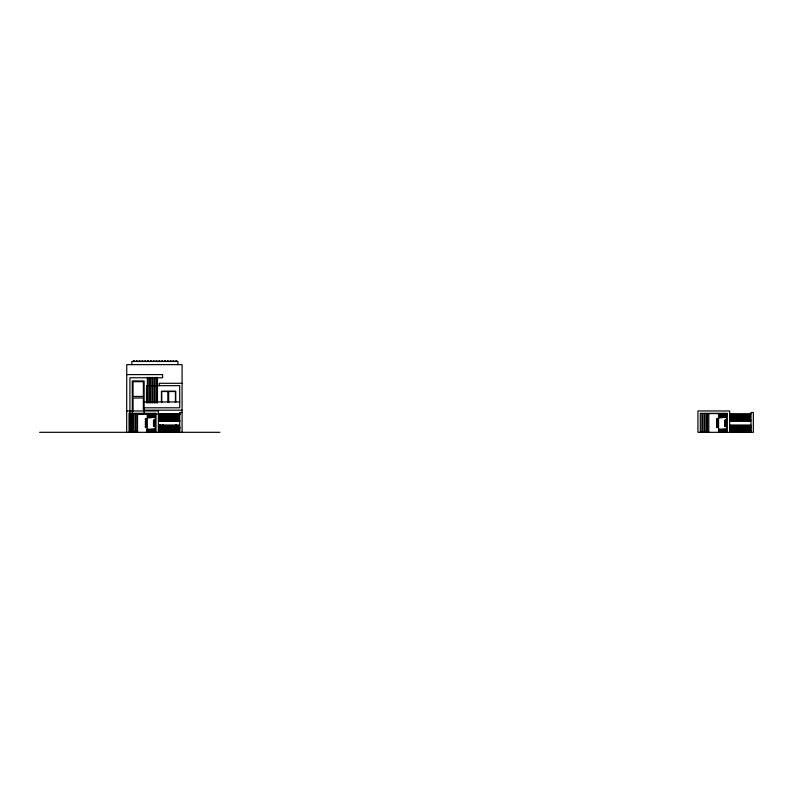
<?xml version="1.0" encoding="UTF-8"?>
<svg xmlns="http://www.w3.org/2000/svg" width="793" height="793" viewBox="0 0 793 793"><rect width="100%" height="100%" fill="white"/><g stroke="black" fill="none" stroke-linecap="round" stroke-linejoin="round"><path stroke-width="1.19" d="M164.191 421.549L164.448 420.796M163.001 424.533L162.426 432.314M164.092 421.549L164.518 420.706M174.42 425.772L173.459 427.427L176.581 427.655M126.751 374.603L162.605 374.603L162.605 377.765L129.913 377.765L129.913 432.314M182.083 383.297L159.294 383.297L159.294 385.666M144.138 401.952L179.714 401.952M144.138 407.8L179.714 407.8L179.714 385.666L146.507 385.666L146.507 402.884M144.138 410.179L182.083 410.179M126.672 410.962L158.362 410.962L158.362 432.314M182.083 412.469L179.714 412.469L179.714 432.314M155.993 413.579L135.365 413.579L135.365 432.314M727.26 413.579L706.632 413.579L706.632 432.314M158.362 413.906L179.714 413.906M729.639 413.906L750.981 413.906M157.183 414.124L144.138 414.124L144.138 380.927L132.282 380.927L132.282 432.314M158.362 414.124L180.497 414.124M133.085 414.303L143.335 414.303M146.893 414.511L155.517 414.511M180.14 420.875L160.305 420.885L160.305 418.754M158.362 425.99L179.714 425.99M729.639 425.99L750.981 425.99M158.362 427.566L179.714 427.566M729.639 427.566L750.981 427.566M162.426 427.655L165.549 427.427L164.597 425.772M176.552 427.942L180.08 427.942M159.948 428.359L162.367 428.359M176.869 428.359L179.287 428.359M146.507 429.152L155.2 429.152M158.362 429.152L179.714 429.152M718.567 429.152L726.477 429.152M729.639 429.152L750.981 429.152M146.507 429.935L155.2 429.935M718.567 429.935L726.477 429.935M146.507 430.728L155.2 430.728M158.362 430.728L179.714 430.728M718.567 430.728L726.477 430.728M729.639 430.728L750.981 430.728M175.511 430.946L163.437 430.857M133.085 431.501L137.635 431.501M155.2 431.521L146.507 431.521L146.507 432.314M718.567 431.521L726.477 431.521M39.65 432.314L219.889 432.314M174.49 420.706L174.916 421.549M174.321 420.746L174.648 421.361M162.426 429.34L163.14 430.401M176.006 424.533L176.581 432.314M750.981 432.314L750.981 412.469L753.35 412.469L753.35 432.314L697.939 432.314L697.939 410.962L729.639 410.962L729.639 432.314M727.26 432.314L727.26 413.341L700.308 413.341L700.308 432.314M726.477 432.314L726.477 413.966L718.567 413.966L718.567 432.314M708.813 413.579L708.813 432.314M707.505 413.579L707.505 432.314M705.126 432.314L705.126 413.579L704.263 413.579L704.263 432.314M702.757 432.314L702.757 413.579L701.884 413.579L701.884 432.314M182.083 432.314L182.083 364.641L126.751 364.641L126.672 432.314M177.929 364.641L177.929 361.479L131.836 361.479L131.836 364.641M176.661 361.479L176.661 360.686L175.877 360.686L175.877 361.479M175.739 402.15L175.739 391.207L161.435 391.207L161.435 401.873M175.422 402.249L175.422 391.514L161.742 391.514L161.742 402.576M174.579 430.926L174.579 432.314M174.143 418.754L174.143 420.875M173.845 361.479L173.845 360.686L173.052 360.686L173.052 361.479M171.03 361.479L171.03 360.686L170.237 360.686L170.237 361.479M169.504 420.617L169.504 421.361M169.504 425.722L169.504 430.946M168.671 391.514L168.671 402.576M168.364 391.514L168.364 401.992M168.205 361.479L168.205 360.686L167.412 360.686L167.412 361.479M168.047 391.514L168.047 402.576M165.39 361.479L165.39 360.686L164.597 360.686L164.597 361.479M164.438 430.926L164.438 432.314M162.565 361.479L162.565 360.686L161.782 360.686L161.782 361.479M160.355 424.8L160.355 427.952M159.948 418.873L159.948 421.242M159.948 424.8L159.948 432.314M159.75 361.479L159.75 360.686L158.957 360.686L158.957 361.479M157.48 402.943L157.48 377.448L156.608 377.448L156.608 402.943M156.925 361.479L156.925 360.686L156.142 360.686L156.142 361.479M155.993 432.314L155.993 413.341L129.041 413.341L129.041 432.314M155.17 402.943L155.17 377.448L154.298 377.448L154.298 402.943M155.2 432.314L155.2 413.966L147.3 413.966L147.3 432.314M154.11 361.479L154.11 360.686L153.317 360.686L153.317 361.479M152.851 402.943L152.851 377.448L151.988 377.448L151.988 402.943M151.294 361.479L151.294 360.686L150.501 360.686L150.501 361.479M150.541 402.943L150.541 377.448L149.669 377.448L149.669 402.943M148.469 361.479L148.469 360.686L147.676 360.686L147.676 361.479M148.232 402.943L148.232 377.448L147.359 377.448L147.359 402.943M145.654 361.479L145.654 360.686L144.861 360.686L144.861 361.479M143.355 410.179L143.355 397.997L133.065 397.997L133.065 411.488M142.829 361.479L142.829 360.686L142.046 360.686L142.046 361.479M140.014 361.479L140.014 360.686L139.221 360.686L139.221 361.479M137.546 413.579L137.546 432.314M137.189 361.479L137.189 360.686L136.406 360.686L136.406 361.479M136.227 413.579L136.227 432.314M134.374 361.479L134.374 360.686L133.581 360.686L133.581 361.479M133.858 432.314L133.858 413.579L132.996 413.579L132.996 432.314M131.489 432.314L131.489 413.579L130.617 413.579L130.617 432.314M166.431 425.93L166.897 427.358L172.111 427.358L172.596 426.158L166.431 425.93M146.447 421.519C145.416 425.395 144.356 419.299 146.447 421.519M146.447 423.968C145.426 427.863 144.326 421.747 146.447 423.968M146.447 426.406C145.406 430.232 144.346 424.186 146.447 426.406M717.715 421.519C716.684 425.375 715.573 419.319 717.715 421.519M717.715 423.968C716.694 427.863 715.593 421.747 717.715 423.968M717.715 426.406C716.654 430.222 715.603 424.205 717.715 426.406M145.535 420.112L146.081 420.429L146.011 418.407L145.228 419.051L145.535 420.112M716.803 420.112L717.348 420.429L717.278 418.407L716.495 419.051L716.803 420.112M145.476 421.39L145.981 421.589L145.476 421.39M145.476 423.839L145.981 424.037L145.476 423.839M145.476 426.287L145.981 426.485L145.476 426.287M716.753 421.39L717.249 421.589L716.753 421.39M716.753 423.839L717.249 424.037L716.753 423.839M716.753 426.287L717.249 426.485L716.803 426.198M174.063 429.588L173.35 430.401L165.658 430.401L164.944 429.588L174.063 429.588M143.374 381.691L133.046 381.691L133.046 396.45L143.374 396.45L143.374 381.691M726.249 414.194L718.795 414.531L726.249 414.194M179.208 414.412L158.868 414.412L158.868 414.977L179.208 414.977L179.208 414.412M750.475 414.412L730.145 414.412L730.145 414.977L750.475 414.977L750.475 414.412M154.992 414.967L147.508 415.344L154.992 414.967M726.259 414.967L718.775 415.344L726.259 414.967M155.002 415.75L147.498 416.147L155.002 415.75M726.269 415.75L718.765 416.147L726.269 415.75M179.238 415.958L158.848 415.958L158.848 416.593L179.238 416.593L179.238 415.958M750.505 415.958L730.115 415.958L730.115 416.593L750.505 416.593L750.505 415.958M154.952 416.603L147.557 416.88L154.952 416.603M726.219 416.603L718.825 416.88L726.219 416.603M155.002 417.336L147.508 417.713L155.002 417.336M726.269 417.336L718.775 417.713L726.269 417.336M179.198 417.574L158.878 417.574L158.878 418.139L179.198 418.139L179.198 417.574M750.465 417.574L730.145 417.574L730.145 418.139L750.465 418.139L750.465 417.574M179.258 419.091L158.818 419.091L158.818 419.775L179.258 419.775L179.258 419.091M750.535 419.091L730.085 419.091L730.085 419.775L750.535 419.775L750.535 419.091M154.298 420.151L153.505 420.151L153.505 426.238L154.298 426.238L154.298 420.151M725.565 420.151L724.772 420.151L724.772 426.238L725.565 426.238L725.565 420.151M154.149 420.3L153.654 426.089L154.149 420.3M725.417 420.3L724.931 426.089L725.417 420.3M179.387 420.548L158.689 420.548L158.689 421.202L179.387 421.202L179.387 420.548M750.654 420.548L729.957 420.548L729.957 421.202L750.654 421.202L750.654 420.548M179.367 425.028L158.709 425.028L158.709 425.643L179.367 425.643L179.367 425.028M750.634 425.028L729.976 425.028L729.976 425.643L750.634 425.643L750.634 425.028M179.258 426.436L158.818 426.436L158.818 427.12L179.258 427.12L179.258 426.436M750.525 426.436L730.085 426.436L730.085 427.12L750.525 427.12L750.525 426.436M179.248 428.032L158.838 428.032L158.838 428.676L179.248 428.676L179.248 428.032M750.515 428.032L730.105 428.032L730.105 428.676L750.515 428.676L750.515 428.032M154.962 429.39L147.538 429.697L154.962 429.39M726.229 429.39L718.805 429.697L726.229 429.39M179.228 429.637L158.848 429.637L158.848 430.242L179.228 430.242L179.228 429.637M750.495 429.637L730.125 429.637L730.125 430.242L750.495 430.242L750.495 429.637M154.962 430.183L147.548 430.48L154.962 430.183M726.229 430.183L718.815 430.48L726.229 430.183M154.952 430.986L147.557 431.263L154.952 430.986M726.219 430.986L718.825 431.263L726.219 430.986M179.228 431.204L158.848 431.204L158.848 431.828L179.228 431.828L179.228 431.204M750.505 431.204L730.115 431.204L730.115 431.828L750.505 431.828L750.505 431.204M154.952 431.779L147.557 432.056L154.952 431.779M726.219 431.779L718.825 432.056L726.219 431.779"/></g></svg>
